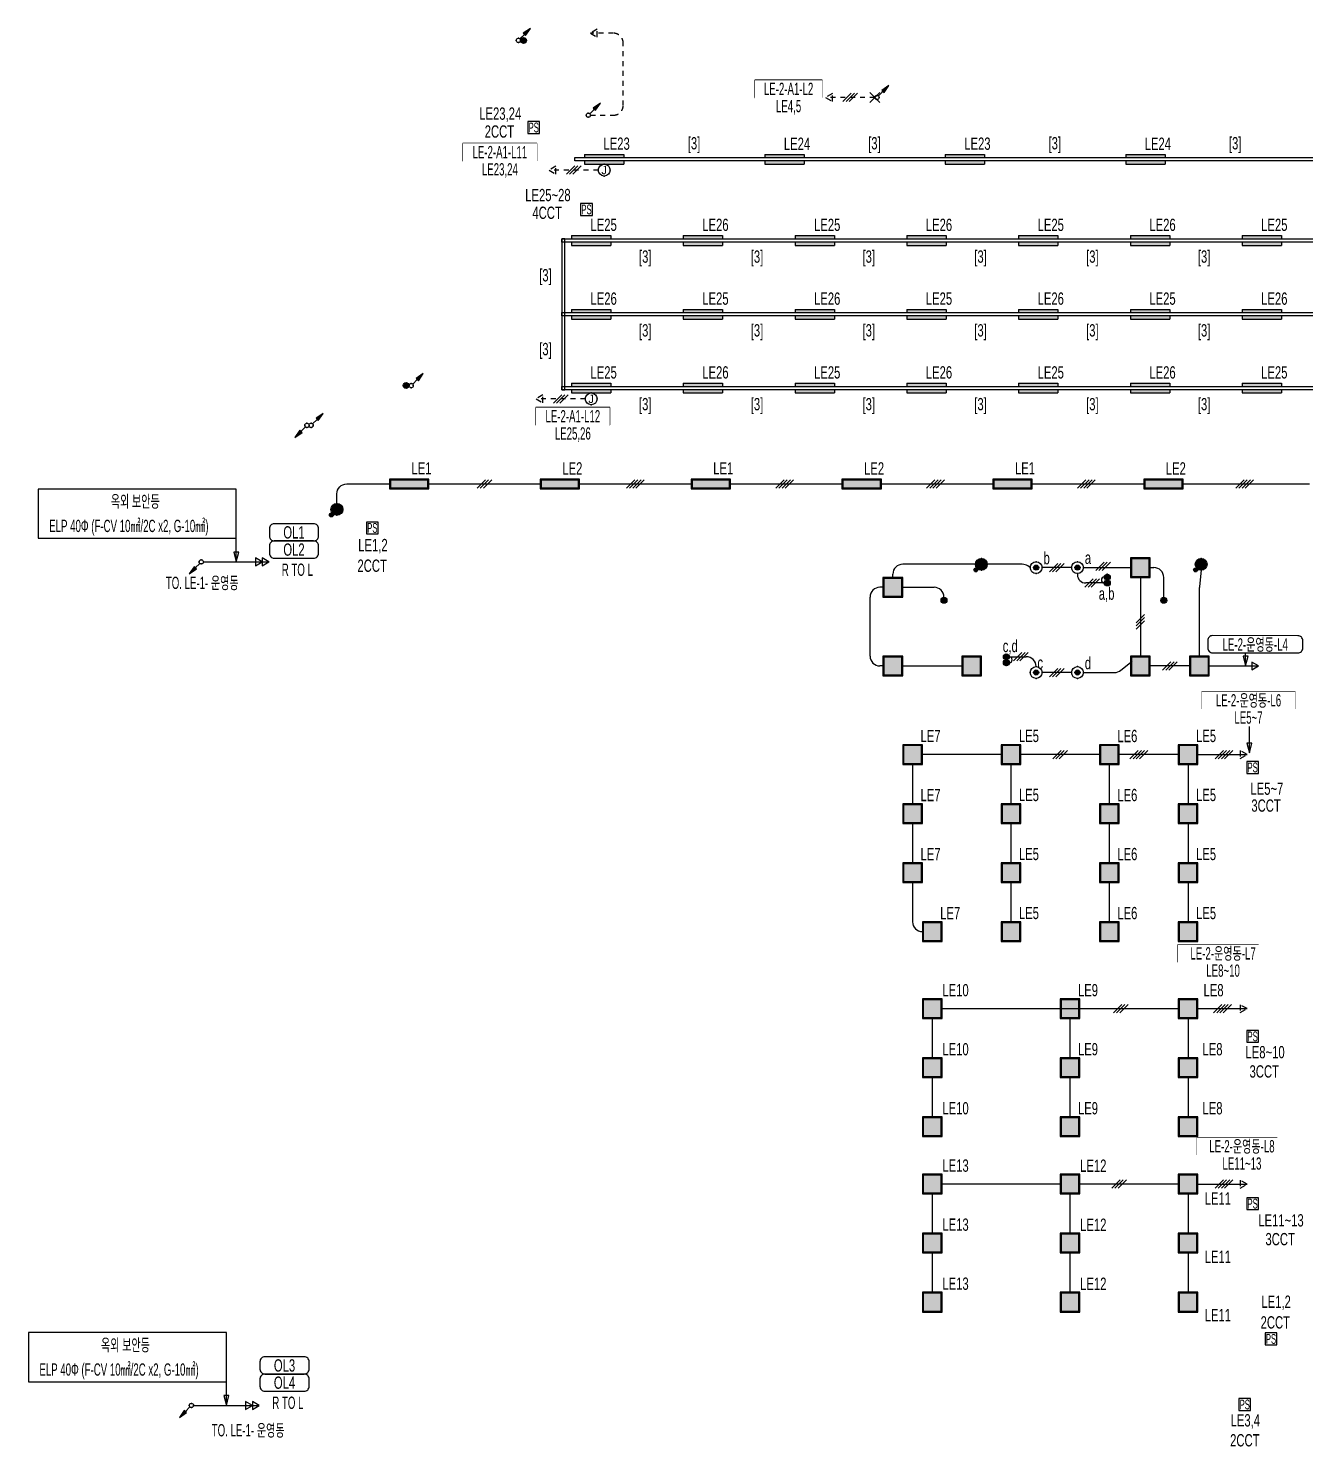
# Model space of a CAD drawing. Header units: millimetres. Extents: x 86947 to 500447, y -530175 to 1059536.
# Drawn here: x 86947 to 125860, y -101900 to -58652 of the extents above; entities that cross this region are included whole.
import ezdxf
from ezdxf.enums import TextEntityAlignment as Align

# ---------------------------------------------------------------- set-up
doc = ezdxf.new("R2010")
doc.units = ezdxf.units.MM
doc.header["$LTSCALE"] = 150
doc.set_wipeout_variables(frame=1)
doc.linetypes.add('D1', pattern=[3, 1, -1, 1])
for name, color, linetype in [('------01 Distribution Panel', 3, 'Continuous'), ('------03 Lighting Fixture', 3, 'Continuous'), ('------04 Lighting Switch', 2, 'Continuous'), ('------04 Number of Strands (가닥수)', 1, 'Continuous'), ('-----20 General Symbol', 3, 'Continuous'), ('-----21 Embeded Wire in Ceiling or Wall', 4, 'Continuous'), ('-----23 Concealed or Exposed Wire', 4, 'D1'), ('-----28 Race Way', 1, 'Continuous'), ('-----29 Indicator', 1, 'Continuous'), ('6', 6, 'Continuous')]:
    doc.layers.add(name, color=color, linetype=linetype)
doc.styles.add('ELEC', font='')
doc.styles.get('ELEC').set_extended_font_data('Dotum')

# ---------------------------------------------------------------- blocks, each defined once
blk = doc.blocks.new('*U12')
h = blk.add_hatch(color=256)
edge = h.paths.add_edge_path()
edge.add_arc((0, -75), 75, 0, 360)
blk.add_circle((0, -75), 75)
blk = doc.blocks.new('*U15')
blk.add_lwpolyline([(150, 0), (-150, 0), (-150, -300), (150, -300)], close=True)
at = {"style": 'ELEC', "width": 0.6}
blk.add_text('PS', height=250, dxfattribs=at).set_placement((0, -150), align=Align.MIDDLE)
blk = doc.blocks.new('*U13')
h = blk.add_hatch(color=256)
edge = h.paths.add_edge_path()
edge.add_arc((-75, -75), 75, 0, 360)
h = blk.add_hatch(color=256)
edge = h.paths.add_edge_path()
edge.add_arc((75, -75), 75, 0, 360)
for centre in [(-75, -75), (75, -75)]:
    blk.add_circle(centre, 75)
blk.add_arc((0, 0), 75, 0, 180)
blk.add_point((150, -75))
blk = doc.blocks.new('E17')
h = blk.add_hatch(color=256)
h.paths.add_polyline_path([(600, 100), (-600, 100), (-600, 0), (600, 0)])
h.paths.add_polyline_path([(600, -100), (-600, -100), (-600, -200), (600, -200)])
for p, q in [((-600, 100), (600, 100)), ((-600, 100), (-600, 0)), ((600, 100), (600, 0)), ((600, 100), (600, 0)), ((-600, -100), (-600, -200)), ((-600, -200), (600, -200)), ((600, -100), (600, -200))]:
    blk.add_line(p, q)
blk = doc.blocks.new('E16')
at = {"linetype": 'Continuous'}
h = blk.add_hatch(color=256, dxfattribs=at)
h.dxf.hatch_style = 1
h.paths.add_polyline_path([(570, -120), (570, 120), (-570, 120), (-570, -120)])
blk.add_lwpolyline([(600, 150), (-600, 150), (-600, -150), (600, -150)], close=True, dxfattribs=at)
at = {"color": 1, "linetype": 'Continuous'}
blk.add_lwpolyline([(570, 120), (-570, 120), (-570, -120), (570, -120)], close=True, dxfattribs=at)
blk = doc.blocks.new('D01')
at = {"linetype": 'Continuous'}
blk.add_circle((0, 0), 150, dxfattribs=at)
for p in [(-150, 0), (0, 150), (150, 0), (0, -150)]:
    blk.add_point(p)
blk = doc.blocks.new('E05')
blk.add_hatch(color=256).paths.add_polyline_path([(106, 106), (106, 106, 0.668179), (-150, 0, 1), (150, 0, 0.198912)])
h = blk.add_hatch(color=256)
edge = h.paths.add_edge_path()
edge.add_arc((141, 141), 50, 0, 360)
blk.add_circle((141, 141), 50)
blk.add_blockref('D01', (0, 0))
blk = doc.blocks.new('D02')
at = {"linetype": 'Continuous'}
for radius in [150, 64.3]:
    blk.add_circle((0, 0), radius, dxfattribs=at)
for p in [(-150, 0), (0, 150), (150, 0), (0, -150)]:
    blk.add_point(p)
blk = doc.blocks.new('G07-1')
blk.add_hatch(color=256).paths.add_polyline_path([(64, 0, 1), (-64, 0, 1)])
blk.add_blockref('D02', (0, 0))
blk = doc.blocks.new('E21')
h = blk.add_hatch(color=256)
h.dxf.hatch_style = 1
h.paths.add_polyline_path([(-270, 270), (-270, -270), (270, -270), (270, 270)])
blk.add_lwpolyline([(-300, -300), (300, -300), (300, 300), (-300, 300)], close=True)
at = {"color": 1, "linetype": 'Continuous'}
blk.add_lwpolyline([(-270, -270), (270, -270), (270, 270), (-270, 270)], close=True, dxfattribs=at)
blk = doc.blocks.new('O01')
blk.add_hatch(color=256).paths.add_polyline_path([(-149, -218), (-218, -149), (-368, -368)])
blk.add_line((-46, -46), (-184, -184))
blk.add_lwpolyline([(-368, -368), (-149, -218), (-218, -149), (-368, -368)])
blk.add_circle((0, 0), 65)
for p in [(-65, 0), (-65, 0), (0, 65), (0, 65), (65, 0), (65, 0), (0, -65), (0, -65)]:
    blk.add_point(p)
blk = doc.blocks.new('O04')
blk.add_circle((0, 0), 150)
for p in [(-150, 0), (0, 150), (150, 0), (0, -150)]:
    blk.add_point(p)
at = {"style": 'ELEC'}
blk.add_text('J', height=214, dxfattribs=at).set_placement((0, 0), align=Align.MIDDLE)
blk = doc.blocks.new('O07')
blk.add_lwpolyline([(0, -100), (173, 0), (0, 100)], close=True)
blk = doc.blocks.new('*U44')
at = {"color": 0}
for p, q in [((-186, -106), (26, 106)), ((-106, -106), (106, 106)), ((-26, -106), (186, 106))]:
    blk.add_line(p, q, dxfattribs=at)
blk = doc.blocks.new('*U47')
at = {"color": 0}
for p, q in [((-226, -106), (-14, 106)), ((-146, -106), (66, 106)), ((-66, -106), (146, 106)), ((14, -106), (226, 106))]:
    blk.add_line(p, q, dxfattribs=at)
blk = doc.blocks.new('A$Cd163eec7')
for p, q in [((150, 150), (-150, -150)), ((-150, 150), (150, -150))]:
    blk.add_line(p, q)

msp = doc.modelspace()

# ---------------------------------------------------------------- linework, layer by layer
at = {"layer": '------01 Distribution Panel', "color": 1}
for points in [[(109099, -60760), (111154, -60760), (111154, -60235), (109099, -60235)], [(100196, -62688), (102451, -62688), (102451, -62163), (100196, -62163)], [(102420, -70742), (104674, -70742), (104674, -70217), (102420, -70217)], [(122721, -79406), (125576, -79406), (125576, -78881), (122721, -78881)], [(121995, -87122), (124450, -87122), (124450, -86597), (121995, -86597)], [(122570, -93004), (125025, -93004), (125025, -92479), (122570, -92479)]]:
    msp.add_lwpolyline(points, close=True, dxfattribs=at)
at = {"layer": '-----21 Embeded Wire in Ceiling or Wall'}
for p, q in [((92284, -74920), (94284, -74920)), ((115824, -74995), (113604, -74995)), ((119114, -75095), (120554, -75095)), ((121154, -75095), (121264, -75095)), ((122704, -75175), (122655, -75676)), ((113304, -75395), (113304, -75295)), ((118934, -75275), (118934, -75315)), ((119754, -75565), (119184, -75565)), ((121564, -76005), (121564, -75395)), ((112611, -77795), (112611, -75995)), ((113004, -75695), (112911, -75695)), ((113604, -75695), (114564, -75695)), ((114864, -76005), (114864, -75995)), ((122654, -77795), (122654, -75705)), ((116854, -77815), (117374, -77815)), ((113004, -78095), (112911, -78095)), ((117674, -78115), (117674, -78115)), ((91984, -100645), (93984, -100645))]:
    msp.add_line(p, q, dxfattribs=at)
for points in [[(96354, -73140), (96354, -72845, -0.414214), (96654, -72545), (97954, -72545)], [(117494, -75095), (117416, -75044, 0.146259), (117252, -74995), (116184, -74995)], [(119114, -78295), (120064, -78295, 0.171489), (120253, -78228), (120604, -77945)]]:
    msp.add_lwpolyline(points, format="xyb", dxfattribs=at)
for points in [[(99154, -72545), (102554, -72545)], [(103754, -72545), (107154, -72545)], [(108354, -72545), (111754, -72545)], [(112954, -72545), (116354, -72545)], [(117554, -72545), (120954, -72545)], [(122154, -72545), (126004, -72545)]]:
    msp.add_lwpolyline(points, dxfattribs=at)
at = {"layer": '-----21 Embeded Wire in Ceiling or Wall', "elevation": 0}
for points in [[(118754, -75095), (117854, -75095)], [(120854, -75395), (120854, -77795)], [(113604, -78095), (115404, -78095)], [(122354, -78095), (121154, -78095)], [(122954, -78095), (124454, -78095)], [(118754, -78295), (117854, -78295)], [(116604, -80795), (114204, -80795)], [(119604, -80795), (117204, -80795)], [(122004, -80795), (120204, -80795)], [(122604, -80795), (124104, -80795)], [(113904, -81095), (113904, -82295)], [(116904, -81095), (116904, -82295)], [(119904, -81095), (119904, -82295)], [(122304, -81095), (122304, -82295)], [(113904, -82895), (113904, -84095)], [(116904, -82895), (116904, -84095)], [(119904, -82895), (119904, -84095)], [(122304, -82895), (122304, -84095)], [(116904, -84695), (116904, -85895)], [(119904, -84695), (119904, -85895)], [(122304, -84695), (122304, -85895)], [(114804, -88545), (118404, -88545)], [(118404, -88545), (122004, -88545)], [(122604, -88545), (124104, -88545)], [(114504, -88845), (114504, -90045)], [(118704, -88845), (118704, -90045)], [(122304, -88845), (122304, -90045)], [(114504, -90645), (114504, -91845)], [(118704, -90645), (118704, -91845)], [(122304, -90645), (122304, -91845)], [(114504, -94195), (114504, -95395)], [(118404, -93895), (114804, -93895)], [(118704, -94195), (118704, -95395)], [(122004, -93895), (119004, -93895)], [(122304, -94195), (122304, -95395)], [(122604, -93895), (124104, -93895)], [(114504, -95995), (114504, -97195)], [(118704, -95995), (118704, -97195)], [(122304, -95995), (122304, -97195)]]:
    msp.add_lwpolyline(points, dxfattribs=at)
msp.add_lwpolyline([(113904, -84665), (113904, -85895, 0.414214), (114204, -86195)], format="xyb", dxfattribs=at)
at = {"layer": '-----21 Embeded Wire in Ceiling or Wall'}
for centre, radius, start, end in [((113604, -75295), 300, 90, 180), ((121264, -75395), 300, 0, 90), ((119184, -75315), 250, 180, 270), ((122954, -75705), 300, 174.4568, 180), ((112911, -75995), 300, 90, 180), ((114564, -75995), 300, 0, 90), ((112911, -77795), 300, 180, 270), ((117374, -78115), 300, 0, 90)]:
    msp.add_arc(centre, radius, start, end, dxfattribs=at)
at = {"layer": '-----23 Concealed or Exposed Wire'}
msp.add_lwpolyline([(104084, -61300), (104784, -61300, 0.414214), (105084, -61000), (105084, -59100, 0.414214), (104784, -58800), (104084, -58800)], format="xyb", dxfattribs=at)
for points in [[(112754, -60760), (111254, -60760)], [(104324, -62975), (102824, -62975)], [(103928, -69950), (102428, -69950)]]:
    msp.add_lwpolyline(points, dxfattribs=at)
at = {"layer": '-----28 Race Way'}
msp.add_lwpolyline([(165904, -62595), (165904, -62695), (103604, -62695), (103604, -62595)], close=True, dxfattribs=at)
at = {"layer": '-----28 Race Way', "elevation": 0}
for points in [[(166350, -65070), (166350, -65170), (103208, -65170), (103208, -65070)], [(103308, -65070), (103208, -65070), (103208, -69670), (103308, -69670)], [(166350, -67320), (166350, -67420), (103208, -67420), (103208, -67320)], [(166350, -69570), (166350, -69670), (103208, -69670), (103208, -69570)]]:
    msp.add_lwpolyline(points, close=True, dxfattribs=at)
at = {"layer": '-----29 Indicator', "color": 1}
for p, q in [((93284, -74920), (93284, -73449)), ((93359, -74620), (93209, -74620)), ((93209, -74620), (93284, -74920)), ((93284, -74920), (93359, -74620)), ((124134, -77795), (123984, -77795)), ((123984, -77795), (124059, -78095)), ((124059, -78095), (124134, -77795)), ((124251, -80445), (124101, -80445)), ((124101, -80445), (124176, -80745)), ((124176, -80745), (124251, -80445)), ((92984, -100645), (92984, -99174)), ((93059, -100345), (92909, -100345)), ((92909, -100345), (92984, -100645)), ((92984, -100645), (93059, -100345))]:
    msp.add_line(p, q, dxfattribs=at)
at = {"layer": '-----29 Indicator'}
for p, q in [((124059, -78095), (124059, -77697)), ((124176, -80745), (124176, -79931))]:
    msp.add_line(p, q, dxfattribs=at)
at = {"layer": '-----29 Indicator', "color": 1, "elevation": 0}
msp.add_lwpolyline([(87247, -72699), (87247, -74199), (93284, -74199), (93284, -72699)], close=True, dxfattribs=at)
at = {"layer": '-----29 Indicator', "color": 1}
msp.add_lwpolyline([(86947, -98424), (86947, -99924), (92984, -99924), (92984, -98424)], close=True, dxfattribs=at)
at = {"color": 1, "linetype": 'Continuous'}
for points in [[(94295, -74133, 0.414214), (94445, -74283), (95645, -74283, 0.414214), (95795, -74133), (95795, -73908, 0.414214), (95645, -73758), (94445, -73758, 0.414214), (94295, -73908)], [(94295, -74658, 0.414214), (94445, -74808), (95645, -74808, 0.414214), (95795, -74658), (95795, -74433, 0.414214), (95645, -74283), (94445, -74283, 0.414214), (94295, -74433)], [(122904, -77544, 0.414214), (123054, -77694), (125654, -77699, 0.414214), (125804, -77549), (125804, -77324, 0.414214), (125654, -77174), (123054, -77169, 0.414214), (122904, -77319)], [(94007, -99536, 0.414214), (94157, -99686), (95357, -99686, 0.414214), (95507, -99536), (95507, -99311, 0.414214), (95357, -99161), (94157, -99161, 0.414214), (94007, -99311)], [(94007, -100061, 0.414214), (94157, -100211), (95357, -100211, 0.414214), (95507, -100061), (95507, -99836, 0.414214), (95357, -99686), (94157, -99686, 0.414214), (94007, -99836)]]:
    msp.add_lwpolyline(points, format="xyb", close=True, dxfattribs=at)

# ---------------------------------------------------------------- block references
at = {"layer": '------03 Lighting Fixture', "color": 3}
for p in [(104504, -62595), (110004, -62595), (115504, -62595), (121004, -62595), (104108, -65070), (107515, -65070), (110923, -65070), (114331, -65070), (117739, -65070), (121147, -65070), (124555, -65070), (104108, -67320), (107515, -67320), (110923, -67320), (114331, -67320), (117739, -67320), (121147, -67320), (124555, -67320), (104108, -69570), (107515, -69570), (110923, -69570), (114331, -69570), (117739, -69570), (121147, -69570), (124555, -69570)]:
    msp.add_blockref('E17', p, dxfattribs=at)
at = {"layer": '------03 Lighting Fixture'}
for name, p in [('E16', (98554, -72545)), ('E16', (103154, -72545)), ('E16', (107754, -72545)), ('E16', (112354, -72545)), ('E16', (116954, -72545)), ('E16', (121554, -72545)), ('E21', (120854, -75095)), ('E21', (113304, -75695)), ('E21', (113304, -78095)), ('E21', (115704, -78095)), ('E21', (120854, -78095)), ('E21', (122654, -78095)), ('E21', (113904, -80795)), ('E21', (116904, -80795)), ('E21', (119904, -80795)), ('E21', (122304, -80795)), ('E21', (113904, -82595)), ('E21', (116904, -82595)), ('E21', (119904, -82595)), ('E21', (122304, -82595)), ('E21', (113904, -84395)), ('E21', (116904, -84395)), ('E21', (119904, -84395)), ('E21', (122304, -84395)), ('E21', (114504, -86195)), ('E21', (116904, -86195)), ('E21', (119904, -86195)), ('E21', (122304, -86195)), ('E21', (114504, -88545)), ('E21', (118704, -88545)), ('E21', (122304, -88545)), ('E21', (114504, -90345)), ('E21', (118704, -90345)), ('E21', (122304, -90345)), ('E21', (114504, -92145)), ('E21', (118704, -92145)), ('E21', (122304, -92145)), ('E21', (114504, -93895)), ('E21', (118704, -93895)), ('E21', (122304, -93895)), ('E21', (114504, -95695)), ('E21', (118704, -95695)), ('E21', (122304, -95695)), ('E21', (114504, -97495)), ('E21', (118704, -97495)), ('E21', (122304, -97495))]:
    msp.add_blockref(name, p, dxfattribs=at)
at = {"layer": '------03 Lighting Fixture', "xscale": 1.2, "yscale": 1.2, "zscale": 1.2, "rotation": 180}
for p in [(96354, -73320), (116004, -74995), (122704, -74995)]:
    msp.add_blockref('E05', p, dxfattribs=at)
at = {"layer": '------03 Lighting Fixture', "xscale": 1.2, "yscale": 1.2, "zscale": 1.2}
for p in [(117674, -75095), (118934, -75095), (117674, -78295), (118934, -78295)]:
    msp.add_blockref('G07-1', p, dxfattribs=at)
at = {"layer": '------04 Lighting Switch', "xscale": 1.2, "yscale": 1.2, "zscale": 1.2}
for name, p, rotation in [('*U12', (101954, -59020), 89.99999999999999), ('*U12', (98554, -69545), 270), ('*U13', (119754, -75475), 89.99999999999999), ('*U12', (114954, -76095), 270), ('*U12', (121654, -76095), 270), ('*U13', (116854, -77905), 270)]:
    msp.add_blockref(name, p, dxfattribs=dict(at, rotation=rotation))
for p in [(102354, -61495), (103964, -63995), (97434, -73705), (124274, -81010), (124274, -89210), (124274, -94310), (124834, -98435), (124034, -100435)]:
    msp.add_blockref('*U15', p, dxfattribs=at)
at = {"layer": '------04 Number of Strands (가닥수)', "xscale": 1.2, "yscale": 1.2, "zscale": 1.2}
for name, p in [('*U44', (112004, -60760)), ('*U44', (103574, -62975)), ('*U44', (100854, -72545)), ('*U47', (105454, -72545)), ('*U47', (110006, -72545)), ('*U47', (114606, -72545)), ('*U47', (119206, -72545)), ('*U47', (124031, -72545)), ('*U44', (118304, -75095)), ('*U44', (119714, -75057)), ('*U44', (119384, -75565)), ('*U44', (117211, -77815)), ('*U44', (118304, -78295)), ('*U44', (121754, -78095)), ('*U44', (118404, -80795)), ('*U47', (120804, -80795)), ('*U47', (123402, -80795)), ('*U44', (120252, -88545)), ('*U47', (123354, -88545)), ('*U44', (120204, -93895)), ('*U47', (123402, -93895))]:
    msp.add_blockref(name, p, dxfattribs=at)
at = {"layer": '------04 Number of Strands (가닥수)', "xscale": -1.2, "yscale": 1.2, "zscale": 1.2, "rotation": 90}
msp.add_blockref('*U44', (120854, -76745), dxfattribs=at)
at = {"layer": '-----20 General Symbol', "rotation": 180}
for p in [(101889, -59020), (112819, -60760), (104019, -61300), (98619, -69545), (95569, -70760)]:
    msp.add_blockref('O01', p, dxfattribs=at)
at = {"layer": '-----20 General Symbol', "xscale": 1.2, "yscale": 1.2, "zscale": 1.2}
for p in [(104504, -62975), (104108, -69950)]:
    msp.add_blockref('O04', p, dxfattribs=at)
at = {"layer": '-----20 General Symbol'}
for p in [(95439, -70760), (92219, -74920), (91919, -100645)]:
    msp.add_blockref('O01', p, dxfattribs=at)
at = {"layer": '-----21 Embeded Wire in Ceiling or Wall', "xscale": 1.199999999953434, "yscale": 1.199999999953434, "zscale": 1.199999999953434}
for p in [(93868, -74920), (94076, -74920), (124246, -78095), (93568, -100645), (93776, -100645)]:
    msp.add_blockref('O07', p, dxfattribs=at)
at = {"layer": '-----23 Concealed or Exposed Wire', "xscale": 1.199999999953434, "yscale": 1.199999999953434, "zscale": 1.199999999953434, "rotation": 180}
for p in [(104291, -58800), (111461, -60760), (103031, -62975), (102635, -69950)]:
    msp.add_blockref('O07', p, dxfattribs=at)
at = {"layer": '-----23 Concealed or Exposed Wire', "xscale": 1.199999999953434, "yscale": 1.199999999953434, "zscale": 1.199999999953434}
for p in [(123896, -80795), (123896, -88545), (123896, -93895)]:
    msp.add_blockref('O07', p, dxfattribs=at)
at = {"layer": '6'}
msp.add_blockref('A$Cd163eec7', (112754, -60760), dxfattribs=at)

# ---------------------------------------------------------------- texts
at = {"layer": '------04 Lighting Switch', "style": 'ELEC', "width": 0.7}
for s, p in [('LE23,24', (101334, -61284)), ('LE23', (104883, -62168)), ('LE24', (110383, -62168)), ('LE23', (115883, -62168)), ('LE24', (121383, -62168)), ('LE25~28', (102788, -63735)), ('4CCT', (102763, -64275)), ('LE25', (104487, -64643)), ('LE26', (107895, -64643)), ('LE25', (111303, -64643)), ('LE26', (114711, -64643)), ('LE25', (118119, -64643)), ('LE26', (121527, -64643)), ('LE25', (124935, -64643)), ('LE26', (104487, -66893)), ('LE25', (107895, -66893)), ('LE26', (111303, -66893)), ('LE25', (114711, -66893)), ('LE26', (118119, -66893)), ('LE25', (121527, -66893)), ('LE26', (124935, -66893)), ('LE25', (104487, -69143)), ('LE26', (107895, -69143)), ('LE25', (111303, -69143)), ('LE26', (114711, -69143)), ('LE25', (118119, -69143)), ('LE26', (121527, -69143)), ('LE25', (124935, -69143)), ('LE1', (98933, -72068)), ('LE2', (103533, -72068)), ('LE1', (108133, -72068)), ('LE2', (112733, -72068)), ('LE1', (117333, -72068)), ('LE2', (121933, -72068)), ('LE1,2', (97453, -74440)), ('b', (117994, -74800)), ('a', (119254, -74800)), ('2CCT', (97429, -75037)), ('a,b', (119822, -75914)), ('c,d', (116885, -77511)), ('d', (119254, -78000)), ('c', (117799, -78000)), ('LE7', (114454, -80231)), ('LE5', (117454, -80231)), ('LE6', (120454, -80231)), ('LE5~7', (124708, -81839)), ('LE7', (114454, -82031)), ('LE5', (117454, -82031)), ('LE6', (120454, -82031)), ('LE5', (122854, -82031)), ('3CCT', (124684, -82352)), ('LE7', (114454, -83831)), ('LE5', (117454, -83831)), ('LE6', (120454, -83831)), ('LE5', (122854, -83831)), ('LE7', (115054, -85631)), ('LE5', (117454, -85631)), ('LE6', (120454, -85631)), ('LE5', (122854, -85631)), ('LE10', (115216, -87981)), ('LE9', (119254, -87981)), ('LE10', (115216, -89781)), ('LE9', (119254, -89781)), ('LE8', (123051, -89781)), ('LE8~10', (124654, -89871)), ('3CCT', (124629, -90459)), ('LE10', (115216, -91581)), ('LE9', (119254, -91581)), ('LE8', (123051, -91581)), ('LE13', (115216, -93331)), ('LE12', (119416, -93331)), ('LE11', (123213, -94333)), ('LE13', (115216, -95131)), ('LE12', (119416, -95131)), ('LE11~13', (125139, -95000)), ('3CCT', (125114, -95573)), ('LE11', (123213, -96110)), ('LE13', (115216, -96931)), ('LE12', (119416, -96931)), ('LE1,2', (124991, -97513)), ('LE11', (123213, -97888)), ('2CCT', (124966, -98111)), ('LE3,4', (124051, -101130)), ('2CCT', (124036, -101707))]:
    msp.add_text(s, height=375, dxfattribs=at).set_placement(p, align=Align.MIDDLE)
at = {"layer": '-----28 Race Way', "style": 'ELEC', "width": 0.7}
for p in [(107242, -62202), (112742, -62202), (118242, -62202), (123742, -62202), (105755, -65658), (109163, -65658), (112571, -65658), (115979, -65658), (119387, -65658), (122795, -65658), (102713, -66228), (105755, -67908), (109163, -67908), (112571, -67908), (115979, -67908), (119387, -67908), (122795, -67908), (102713, -68478), (105755, -70158), (109163, -70158), (112571, -70158), (115979, -70158), (119387, -70158), (122795, -70158)]:
    msp.add_text('[3]', height=375, dxfattribs=at).set_placement(p, align=Align.MIDDLE)
at = {"linetype": 'Continuous', "style": 'ELEC', "width": 0.6}
for s, p in [('옥외 보안등 ', (89460, -73074)), ('ELP 40Φ (F-CV 10㎟/2C x2, G-10㎟)', (87583, -73824)), ('옥외 보안등 ', (89160, -98799)), ('ELP 40Φ (F-CV 10㎟/2C x2, G-10㎟)', (87283, -99549))]:
    msp.add_text(s, height=375, dxfattribs=at).set_placement(p, align=Align.MIDDLE_LEFT)
at = {"linetype": 'Continuous', "style": 'ELEC'}
for s, width, p in [('OL1', 0.7, (95045, -74021)), ('OL2', 0.7, (95045, -74546)), ('R TO L', 0.6, (95148, -75159)), ('TO. LE-1- 운영동', 0.6, (92249, -75556)), ('LE-2-운영동-L4', 0.6, (124354, -77434)), ('OL3', 0.7, (94757, -99424)), ('OL4', 0.7, (94757, -99949)), ('R TO L', 0.6, (94859, -100562)), ('TO. LE-1- 운영동', 0.6, (93649, -101396))]:
    msp.add_text(s, height=375, dxfattribs=dict(at, width=width)).set_placement(p, align=Align.MIDDLE)

# ---------------------------------------------------------------- next in the draw order: wipeouts: each hides what was drawn before it
at = {"color": 1}
for points in [[(109099, -60760), (111154, -60760), (111154, -60235), (109099, -60235)], [(100196, -62688), (102451, -62688), (102451, -62163), (100196, -62163)], [(102420, -70742), (104674, -70742), (104674, -70217), (102420, -70217)], [(122721, -79406), (125576, -79406), (125576, -78881), (122721, -78881)], [(121995, -87122), (124750, -87122), (124750, -86597), (121995, -86597)], [(122570, -93004), (125325, -93004), (125325, -92479), (122570, -92479)]]:
    msp.add_wipeout(points, dxfattribs=at)

# ---------------------------------------------------------------- next in the draw order: block references
at = {"layer": '------04 Number of Strands (가닥수)', "xscale": 1.2, "yscale": 1.2, "zscale": 1.2}
msp.add_blockref('*U44', (103178, -69950), dxfattribs=at)

# ---------------------------------------------------------------- next in the draw order: texts
at = {"layer": '------04 Lighting Switch', "style": 'ELEC', "width": 0.7}
msp.add_text('2CCT', height=375, dxfattribs=at).set_placement((101309, -61797), align=Align.MIDDLE)

# ---------------------------------------------------------------- next in the draw order: wipeouts: each hides what was drawn before it
at = {"color": 1}
for points in [[(109099, -61285), (111154, -61285), (111154, -60760), (109099, -60760)], [(100196, -63213), (102451, -63213), (102451, -62688), (100196, -62688)], [(102420, -71267), (104674, -71267), (104674, -70742), (102420, -70742)], [(122721, -79931), (125576, -79931), (125576, -79406), (122721, -79406)], [(121995, -87647), (124750, -87647), (124750, -87122), (121995, -87122)], [(122570, -93529), (125325, -93529), (125325, -93004), (122570, -93004)]]:
    msp.add_wipeout(points, dxfattribs=at)

# ---------------------------------------------------------------- next in the draw order: texts
at = {"layer": '------04 Lighting Switch', "style": 'ELEC', "width": 0.7}
for s, p in [('LE5', (122854, -80231)), ('LE8', (123083, -87981))]:
    msp.add_text(s, height=375, dxfattribs=at).set_placement(p, align=Align.MIDDLE)
at = {"style": 'ELEC', "width": 0.6}
for s, p in [('LE-2-A1-L2', (110126, -60497)), ('LE4,5', (110126, -61022)), ('LE-2-A1-L11', (101323, -62426)), ('LE23,24', (101323, -62951)), ('LE-2-A1-L12', (103547, -70480)), ('LE25,26', (103547, -71005)), ('LE-2-운영동-L6', (124148, -79143)), ('LE5~7', (124148, -79668)), ('LE-2-운영동-L7', (123373, -86859)), ('LE8~10', (123373, -87384)), ('LE-2-운영동-L8', (123948, -92742)), ('LE11~13', (123948, -93267))]:
    msp.add_text(s, height=375, dxfattribs=at).set_placement(p, align=Align.MIDDLE_CENTER)

doc.saveas('drawing.dxf')
